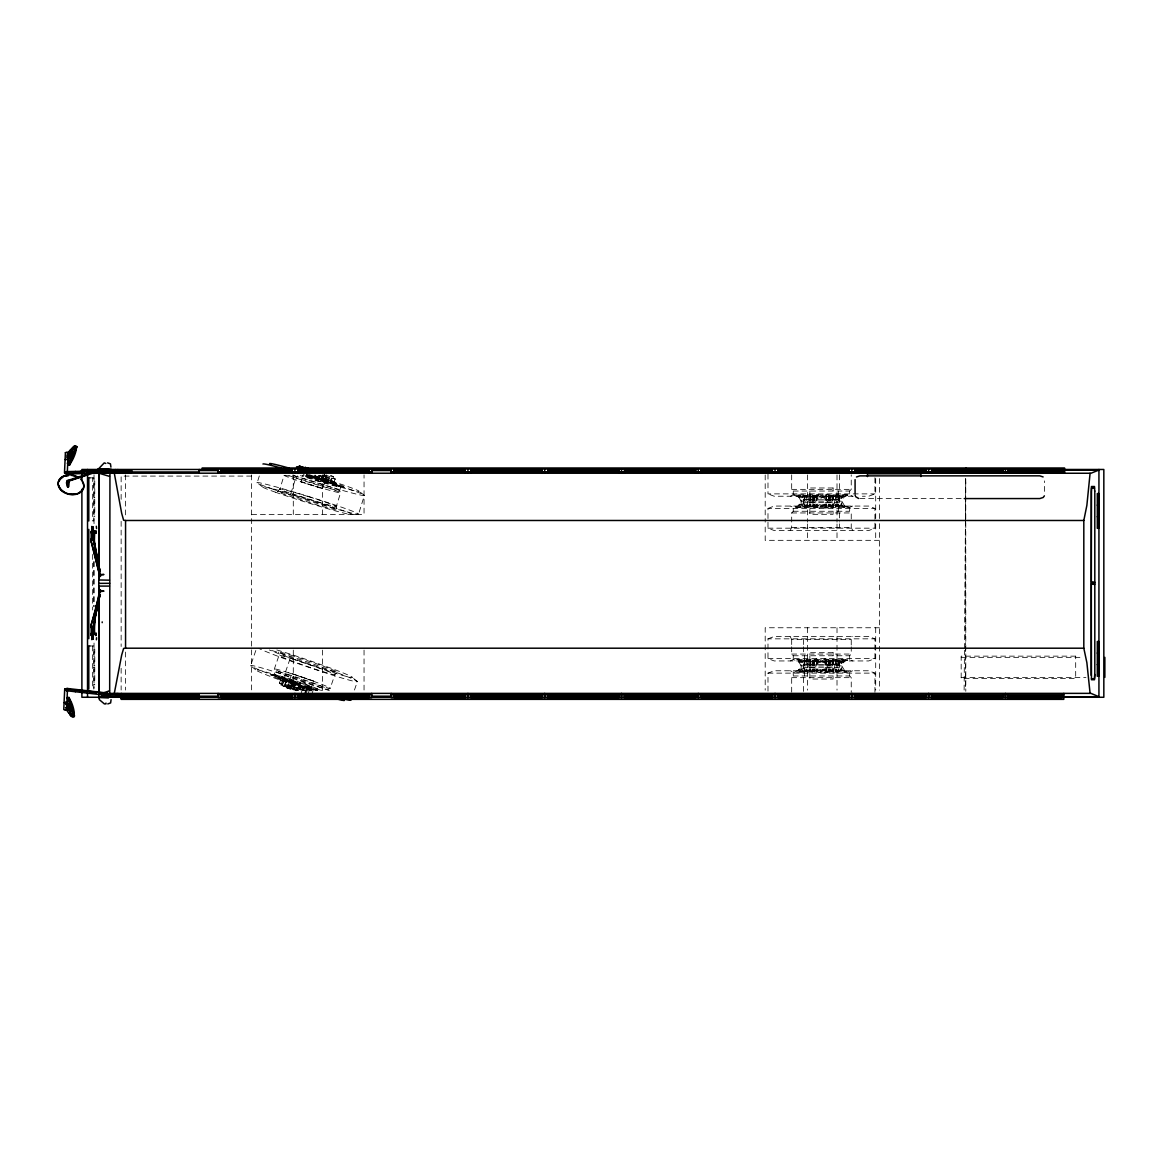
<?xml version="1.0" encoding="UTF-8"?>
<svg xmlns="http://www.w3.org/2000/svg" width="1163" height="1163" viewBox="0 0 1163 1163"><rect width="100%" height="100%" fill="white"/><g stroke="black" fill="none" stroke-linecap="round" stroke-linejoin="round"><path stroke-width="0.75" stroke-dasharray="5 3.75" d="M1044.578 491.382L1044.578 480.901M964.127 690.037L964.432 650.262M964.447 648.46L965.406 523.713M965.421 521.911L965.755 478.516L965.799 691.287M802.485 505.861C802.586 500.773 787.511 511.909 802.485 505.861L819.784 505.861C834.671 499.334 829.539 513.217 819.784 505.861M802.485 670.571C801.496 665.512 788.63 676.139 802.485 670.571L819.784 670.571C834.671 664.044 829.539 677.927 819.784 670.571M847.565 495.133C842.681 492.574 837.258 501.558 843.989 496.441L847.493 495.278M840.486 661.122L841.212 663.288L847.565 659.843L840.486 661.122L823.142 661.151C808.794 667.722 812.763 653.897 823.23 661.122M332.371 483.415L332.894 481.729L334.29 481.627L338.738 486.497L332.371 483.415L321.381 480.334C321.133 476.06 311.335 475.478 312.716 478.909C314.606 479.956 322.791 483.343 321.381 480.334M276.14 676.255C279.396 674.322 285.517 686.766 278.8 678.189L279.382 683.132L280.734 679.236M813.039 495.627L815.772 497.997L818.723 498.578L821.471 498.04L823.738 495.86L817.909 495.002L813.039 495.627L812.937 506.835M285.967 679.672C273.509 668.551 280.428 684.687 285.967 679.672L298.571 683.757C310.71 695.154 309.852 679.265 298.571 683.757M259.305 475.958L257.197 482.761L262.387 486.817M290.924 493.388L295.184 479.65M296.58 478.269L297.321 475.856M325.378 475.551L326.818 476.234L322.558 488.707L300.955 481.904L303.063 475.086M307.395 476.815L305.971 476.292L307.57 471.16M305.971 476.292L306.887 476.481L308.486 471.349M306.887 476.481L310.666 477.717L312.251 472.585M324.433 473.297L322.325 480.145L319.055 479.243L317.63 478.72L319.738 471.873M317.63 478.72L318.546 478.909L319.607 475.478M319.055 479.243L320.116 475.812M322.325 480.145L320.886 479.621L321.947 476.19M324.404 474.489L322.282 481.337L320.857 480.813L322.98 473.966M321.395 479.956L323.518 473.108M320.857 480.813L321.773 481.002L323.372 475.871M326.251 474.867L324.128 481.715L325.553 482.238L327.675 475.391M321.773 481.002L324.637 482.049L326.759 475.202M326.687 482.02L328.809 475.187L333.505 476.612L331.382 483.445L326.687 482.02L331.382 483.445M327.603 482.209L329.725 475.376L333.505 476.612M328.111 482.543L330.234 475.696M329.958 482.921L332.066 476.089M330.466 483.256L332.574 476.408M333.854 482.732L335.075 478.793L336.34 484.07L340.715 487.05L343.855 486.599A30.849 1.207 17.2 0 0 308.413 474.417M340.715 487.05L339.596 490.67L340.585 492.734L336.325 506.486L336.877 509.845M255.831 650.48L250.612 665.629L255.686 669.844M270.863 675.049L274.003 674.7L275.238 671.124L274.323 669.03L279.004 655.423L278.568 652.05M280.937 685.181L283.263 678.407L284.702 678.799L287.901 680.021L285.575 686.795L280.937 685.181L285.575 686.795M285.56 671.836L290.241 658.229M281.809 685.589L284.135 678.814L283.263 678.407M284.659 677.36L285.894 673.784M282.376 685.574L284.702 678.799M284.135 686.388L286.461 679.614L287.901 680.021M284.688 686.388L287.014 679.614M293.832 681.373L292.393 680.98L290.067 687.74L294.704 689.368L297.03 682.594L293.832 681.373L291.143 689.368L286.505 687.755L288.846 680.98L293.483 682.594L288.846 680.98M298.368 690.182L287.566 685.952L291.811 673.595L313.588 681.082L310.681 689.528L288.904 682.056L310.681 689.528M287.392 688.162L289.718 681.387M286.505 687.755L287.944 688.162L290.285 681.387M289.703 688.976L292.044 682.201M291.143 689.368L290.27 688.976L292.596 682.201M290.939 688.147L293.265 681.373L292.393 680.98M296.594 690.749L292.698 689.165L293.599 686.563L304.212 690.211L293.599 686.563M293.265 688.961L295.591 682.187L297.03 682.594M294.704 689.368L293.817 688.961L296.143 682.187M301.217 692.901L303.543 686.126L308.18 687.755L303.543 686.126M303.267 689.921L304.43 686.533M303.819 689.921L304.982 686.533M304.764 692.901L307.105 686.126L311.742 687.74L310.579 691.127M304.982 694.122L307.308 687.348M306.814 689.921L307.977 686.533L307.105 686.126M305.854 694.529L308.544 686.519M307.962 694.107L310.303 687.333L311.742 687.74M309.692 690.72L310.855 687.333M311.815 694.18L313.559 689.107L312.673 688.7L317.31 690.313L313.559 689.107M354.453 690.022L357.361 681.605L352.287 677.389M790.375 496.238L793.253 494.871L798.356 496.441L801.147 501.151L798.356 505.861L793.253 507.431L790.375 506.065M852.566 506.065L849.673 507.431L844.571 505.861L841.794 501.151L844.571 496.441L849.673 494.871L852.566 496.238M790.375 660.947L793.253 659.581L798.356 661.151L801.147 665.861L798.356 670.571L793.253 672.141L790.375 670.775M852.566 670.775L849.673 672.141L844.571 670.571L841.794 665.861L844.571 661.151L849.673 659.581L852.566 660.947M790.171 530.532L791.683 527.464L791.683 523.844M851.243 645L851.243 639.548L852.77 636.481M328.809 481.046L331.251 479.752L336.412 484.782L317.499 477.223M791.683 522.027L791.683 512.956L793.253 511.255L793.253 507.431L849.673 507.431L849.673 511.255L851.243 512.956L851.243 522.027M791.683 474.838L791.683 489.361L793.253 491.048L793.253 494.871L849.673 494.871L849.673 491.048L851.243 489.361L851.243 474.838M791.683 692.174L791.683 677.666L793.253 675.965L793.253 672.141L849.673 672.141L849.673 675.965L851.243 677.666L851.243 692.174M791.683 646.802L791.683 654.057L793.253 655.758L793.253 659.581L849.673 659.581L849.673 655.758L851.243 654.057L851.243 646.802M800.813 505.861C803.56 500.541 809.928 507.286 802.659 507.039C791.77 507.984 804.898 505.483 798.356 505.861M842.128 496.441C838.857 502.053 833.246 494.638 840.529 495.264C851.229 494.362 837.709 496.848 844.571 496.441M800.813 670.571C803.56 665.251 809.928 671.981 802.659 671.734C791.77 672.694 804.898 670.193 798.356 670.571M842.128 661.151C838.857 666.762 833.246 659.348 840.529 659.959C851.229 659.072 837.709 661.558 844.571 661.151M277.535 491.498L279.876 489.027L284.121 475.289A29.555 1.148 17.2 0 0 292.276 478.662L298.091 480.653A29.555 1.148 17.2 0 0 337.866 492.414A29.555 1.148 17.2 0 0 322.166 485.916A29.555 1.148 17.2 0 0 285.139 475.289M337.299 672.243L334.886 674.627L330.205 688.234L328.184 689.325A27.999 1.207 19 0 1 292.465 678.233A27.999 1.207 19 0 1 283.132 672.941L288.642 674.627A27.999 1.207 19 0 1 328.111 689.179M301.391 686.781C298.731 690.749 289.485 683.059 293.628 683.015C302.017 685.08 304.764 689.644 313.981 690.866M795.419 495.264C804.665 494.042 804.316 501.486 795.434 495.278M767.987 508.435L774.195 506.065L868.732 506.065L874.939 508.435L874.939 528.176L868.732 530.532L774.195 530.532L767.987 528.176L767.987 508.435L874.939 508.435M874.939 477.717L874.939 493.882L868.732 496.238L862.394 496.238M767.987 638.836L774.195 636.481L868.732 636.481L874.939 638.836L874.939 658.592L868.732 660.947L774.195 660.947L767.987 658.592L767.987 638.836L874.939 638.836M767.987 691.098L767.987 673.13L774.195 670.775L868.732 670.775L874.939 673.13L874.939 692.886M823.142 496.441L840.442 496.441M352.011 514.526L358.582 514.104L364.382 495.394L359.178 491.353M326.818 476.234L323.547 475.551M300.955 481.904L322.951 488.707M335.845 484.128L334.072 482.965M278.291 677.825L280.661 678.189M313.588 681.082L291.811 673.595M287.566 685.952L301.348 690.182M292.698 689.165L298.048 690.749M251.63 476.089L121.141 476.089L121.141 499.625M89.973 477.848L93.825 477.848L93.825 520.951L92.662 520.951L92.662 477.848M93.825 480.973L94.77 480.973L94.77 497.822L93.825 497.822M791.683 489.361L851.243 489.361M793.253 491.048L849.673 491.048M767.987 474.126L767.987 493.882L874.939 493.882M853.249 496.238L774.195 496.238L767.987 493.882M798.356 496.441L800.813 496.441L804.462 498.578L806.395 496.441L797.992 495.264L800.813 496.441M802.485 496.441L819.784 496.441C834.671 502.968 829.539 489.1 819.784 496.441M859.893 498.593L962.441 498.578M93.825 499.494L94.77 499.494L94.77 516.357L93.825 516.357M803.299 499.61L808.256 499.61M809.361 499.61L817.88 499.61M825.047 499.61L833.566 499.61M834.685 499.61L839.628 499.61M809.87 499.77L833.071 499.77M801.147 501.151L841.794 501.151M809.87 502.547L833.071 502.547M803.299 502.692L808.256 502.692M809.361 502.692L817.88 502.692M825.047 502.692L833.566 502.692M834.685 502.692L839.628 502.692M823.23 505.905C813.62 513.145 807.98 499.436 823.142 505.861L840.442 505.861L847.565 507.17L841.212 503.724L840.486 505.905M842.128 505.861L844.934 507.039L836.531 505.89L838.479 503.724L842.128 505.861L844.571 505.861M793.253 511.255L849.673 511.255M791.683 512.956L851.243 512.956M251.63 514.497L364.048 514.497L364.048 474.882M791.683 527.464L851.243 527.464L852.77 530.532M767.987 528.176L874.939 528.176M879.402 540.33L765.196 540.33L765.196 523.975M879.388 627.758L765.196 627.758L765.196 690.139M790.171 636.481L791.683 639.548L851.243 639.548M88.795 645.974L93.825 645.974L93.825 689.078M93.825 649.085L94.77 649.085L94.77 665.934L93.825 665.934M791.683 654.057L851.243 654.057M793.253 655.758L849.673 655.758M961.176 657.357L1082.549 657.357M767.987 658.592L874.939 658.592M798.356 661.151L800.813 661.151L804.462 663.288L806.395 661.151L797.992 659.973L800.813 661.151M802.485 661.151C801.7 666.239 788.485 655.598 802.441 661.122L819.784 661.151C834.671 667.678 829.539 653.795 819.784 661.151M803.299 664.32L808.256 664.32M809.361 664.32L817.88 664.32M825.047 664.32L833.566 664.32M834.685 664.32L839.628 664.32M809.87 664.48L833.071 664.48M801.147 665.861L841.794 665.861M809.87 667.242L833.071 667.242M803.299 667.402L808.256 667.402M809.361 667.402L817.88 667.402M825.047 667.402L833.566 667.402M834.685 667.402L839.628 667.402M93.825 667.62L94.77 667.62L94.77 684.469L93.825 684.469M823.23 670.615C813.62 677.855 807.98 664.146 823.142 670.571L840.442 670.571C852.246 675.718 835.208 664 836.822 670.877C839.09 672.301 852.552 672.665 844.091 670.6L841.212 668.434L840.486 670.615M842.128 670.571L844.571 670.571M767.987 673.13L874.939 673.13M793.253 675.965L849.673 675.965M961.176 677.389L1085.98 677.389M791.683 677.666L851.243 677.666M306.523 475.434L307.439 475.623M324.637 482.049L325.553 482.238M319.171 475.478L320.77 475.812L320.072 475.478M290.067 687.74L293.817 688.961M318.182 475.463L326.41 477.542L320.959 475.463M311.815 475.463L325.596 480.174L309.038 475.463M318.546 478.909L320.886 479.621M312.716 477.688L303.369 474.693M304.27 690.691L288.017 684.644L306.654 690.691M293.265 681.373L295.591 682.187M307.977 686.533L310.303 687.333M284.135 678.814L286.461 679.614M287.944 688.162L290.27 688.976M307.134 686.751L315.42 689.848M292.814 683.786L282.071 679.701M309.242 477.193L310.666 477.717M307.613 475.362L316.554 477.557L315.028 474.926M274.003 674.7L278.8 678.189M965.377 478.516L965.377 518.291M965.377 520.094L965.377 644.84M965.377 646.643L965.377 690.037M879.402 478.56L879.402 522.158M879.402 523.713L879.388 690.139M875.695 478.56L875.695 522.158M875.695 523.975L875.695 540.33M875.695 627.758L875.695 690.139M851.243 523.844L851.243 527.464M839.439 474.838L839.439 489.361M839.439 512.956L839.439 522.027M839.439 523.844L839.439 527.464M838.494 491.048L838.494 494.871M838.668 495.467L838.668 506.835M838.494 507.431L838.494 511.255M838.668 660.177L838.668 671.545M838.116 495.467L838.116 506.835M838.116 660.177L838.116 671.545M837.011 474.926L837.011 522.158M837.011 523.975L837.011 540.33M837.011 627.758L837.011 690.139M836.197 495.467L836.197 506.835M836.197 660.177L836.197 671.545M835.63 495.467L835.63 506.835M835.63 660.177L835.63 671.545M832.621 495.467L832.621 506.835M832.621 660.177L832.621 671.545M832.054 495.467L832.054 506.835M832.054 660.177L832.054 671.545M830.149 495.467L830.149 506.835M830.149 660.177L830.149 671.545M829.989 495.467L829.989 506.835M829.989 660.177L829.989 671.545M829.582 495.467L829.582 506.835M829.582 660.177L829.582 671.545M829.045 495.467L829.045 506.835M829.045 660.177L829.045 671.545M828.623 495.467L828.623 506.835M828.623 660.177L828.623 671.545M828.478 495.467L828.478 506.835M828.478 660.177L828.478 671.545M827.126 499.77L827.126 502.547M827.126 664.48L827.126 667.242M826.573 495.467L826.573 506.835M826.573 660.177L826.573 671.545M826.006 495.467L826.006 506.835M826.006 660.177L826.006 671.545M816.935 495.467L816.935 506.835M816.935 660.177L816.935 671.545M816.368 495.467L816.368 506.835M816.368 660.177L816.368 671.545M815.801 499.77L815.801 502.547M815.801 664.48L815.801 667.242M814.449 495.467L814.304 506.835M814.304 660.177L814.449 671.545M813.896 495.467L813.896 506.835M813.896 660.177L813.896 671.545M813.344 495.467L813.344 506.835M813.344 660.177L813.344 671.545M812.937 660.177L812.937 671.545M812.792 495.467L812.792 506.835M812.792 660.177L812.792 671.545M810.873 495.467L810.873 506.835M810.873 660.177L810.873 671.545M810.306 495.467L810.306 506.835M810.306 660.177L810.306 671.545M807.456 474.926L807.456 522.158M807.456 523.975L807.456 540.33M807.456 627.758L807.456 690.139M806.729 495.467L806.729 506.835M806.729 660.177L806.729 671.545M804.825 495.467L804.825 506.835M804.825 660.177L804.825 671.545M804.433 655.758L804.433 659.581M804.433 672.141L804.433 675.965M804.258 495.467L804.258 506.835M804.258 660.177L804.258 671.545M803.488 639.548L803.488 645M803.488 646.802L803.488 654.057M803.488 677.666L803.488 692.174M791.683 639.548L791.683 645M765.196 474.926L765.196 522.158M364.048 650.117L364.048 690.008M322.558 474.882L322.558 514.497M322.558 650.117L322.558 690.008M293.294 474.882L293.294 514.497M293.294 650.117L293.294 690.008M251.63 474.882L251.63 690.197M125.386 474.897L125.386 518.291M125.386 652.08L125.386 690.037M121.141 521.358L121.141 646.497M121.141 668.26L121.141 690.022M94.029 474.897L94.029 525.516M94.029 561.685L94.029 606.882M94.029 643.037L94.029 688.234M93.825 561.642L93.825 606.432M92.662 554.475L92.662 610.023M92.662 645.974L92.662 689.078M311.713 690.371A30.849 1.323 19 0 1 275.864 677.564A30.849 1.323 19 0 1 279.571 677.055L285.647 678.916A30.849 1.323 19 0 1 319.447 690.691M311.204 690.967A46.898 2.006 19 0 1 256.005 669.714A46.898 2.006 19 0 1 321.075 690.429M316.554 690.56A53.062 2.282 19 0 1 251.135 665.469A53.062 2.282 19 0 1 329.376 690.706M271.953 650.553A53.062 2.282 19 0 1 348.493 677.171A53.062 2.282 19 0 1 328.039 673.711A53.062 2.282 19 0 1 258.593 648.285M276.809 649.943A46.898 2.006 19 0 1 342.126 672.519A46.898 2.006 19 0 1 333.098 672.534A46.898 2.006 19 0 1 269.351 649.957M298.31 690.56A20.164 0.872 19 0 1 279.571 683.074A20.164 0.872 19 0 1 303.528 690.546M317.79 690.706A27.999 1.207 19 0 1 281.024 677.985A27.999 1.207 19 0 1 281.897 676.517L287.421 678.218A27.999 1.207 19 0 1 322.282 690.575M311.946 690.662A20.164 0.872 19 0 1 285.458 681.474A20.164 0.872 19 0 1 286.81 680.66A20.164 0.872 19 0 1 313.385 689.819M343.739 486.672A30.849 1.207 17.2 0 1 303.645 475.347M314.65 475.667A46.898 1.832 17.2 0 1 358.756 491.469A46.898 1.832 17.2 0 1 302.511 475.682M292.465 475.144A53.062 2.064 17.2 0 0 363.786 495.54A53.062 2.064 17.2 0 0 307.381 475.623A27.999 1.09 17.2 0 1 340.468 487.123A27.999 1.09 17.2 0 1 300.461 475.594M325.553 475.129A20.164 0.785 17.2 0 1 334.988 478.836A20.164 0.785 17.2 0 1 322.282 475.609M294.05 475.783A27.999 1.09 17.2 0 1 330.176 486.875A27.999 1.09 17.2 0 1 334.668 489.797A27.999 1.09 17.2 0 1 299.342 479.214L293.817 477.324A27.999 1.09 17.2 0 1 286.97 474.693M314.708 475.987A20.164 0.785 17.2 0 1 333.17 482.732A20.164 0.785 17.2 0 1 304.866 474.475M833.071 487.98L809.87 487.98L809.87 514.322L833.071 514.322L833.071 487.98M808.256 495.467L803.299 495.467L803.299 506.835L808.256 506.835L808.256 495.467M817.88 495.467L809.361 495.467L809.361 506.835L817.88 506.835L817.88 495.467M833.566 495.467L825.047 495.467L825.047 506.835L833.566 506.835L833.566 495.467M839.628 495.467L834.685 495.467L834.685 506.835L839.628 506.835L839.628 495.467M841.794 496.994L801.147 496.994L801.147 505.309L841.794 505.309L841.794 496.994M833.071 652.69L809.87 652.69L809.87 679.032L833.071 679.032L833.071 652.69M1075.688 656.15L961.176 656.15L961.176 678.596L1075.688 678.596L1075.688 656.15M808.256 660.177L803.299 660.177L803.299 671.545L808.256 671.545L808.256 660.177M817.88 660.177L809.361 660.177L809.361 671.545L817.88 671.545L817.88 660.177M833.566 660.177L825.047 660.177L825.047 671.545L833.566 671.545L833.566 660.177M839.628 660.177L834.685 660.177L834.685 671.545L839.628 671.545L839.628 660.177M841.794 661.703L801.147 661.703L801.147 670.019L841.794 670.019L841.794 661.703M308.282 496.601L300.97 494.377A29.555 1.148 17.2 0 0 288.017 492.4L315.246 501.122A29.555 1.148 17.2 0 0 336.107 506.254A29.555 1.148 17.2 0 0 308.282 496.601M307.381 499.45L299.705 497.124A31.052 1.207 17.2 0 0 286.098 495.031L314.708 504.204A31.052 1.207 17.2 0 0 336.645 509.598A31.052 1.207 17.2 0 0 307.381 499.45M293.439 655.947L287.319 654.071A31.052 1.337 19 0 0 300.112 660.817L307.715 663.477A31.052 1.337 19 0 0 337.023 672.33A31.052 1.337 19 0 0 315.74 663.462L293.439 655.947M293.149 659.13L287.334 657.342A29.555 1.265 19 0 0 299.502 663.768L306.727 666.297A29.555 1.265 19 0 0 334.624 674.714A29.555 1.265 19 0 0 314.373 666.283L293.149 659.13M288.468 672.723L282.653 670.935A29.555 1.265 19 0 0 292.509 676.532A29.555 1.265 19 0 0 330.118 688.089A29.555 1.265 19 0 0 288.468 672.723M271.822 488.809A53.062 2.064 17.2 0 0 356.779 514.104A53.062 2.064 17.2 0 0 295.068 492.371A53.062 2.064 17.2 0 0 271.822 488.809M275.326 492.167A46.898 1.832 17.2 0 0 350.412 514.526A46.898 1.832 17.2 0 0 295.867 495.307A46.898 1.832 17.2 0 0 275.326 492.167"/><path stroke-width="1.5" d="M93.142 639.272L92.546 629.663L91.862 639.185L93.142 639.272L93.214 638.342M855.081 479.665L855.081 493.65M105.818 463.441L104.219 462.903L98.753 468.631L98.753 597.84M91.833 527.755L91.804 526.417L92.546 536.652L100.018 571.702L93.244 536.608L93.302 528.395M94.508 633.05C93.171 643.27 95.57 602.841 96.922 605.458L91.208 624.298L91.194 634.94M91.194 531.375L91.208 542.002L99.974 576.485L90.99 540.112L94.145 539.705L94.377 531.098M91.208 542.002L91.296 538.498M856.477 476.975L859.835 475.885L1039.751 475.841L1043.124 476.932M94.61 532.988L94.377 541.595L94.145 539.705L96.369 560.915L96.805 559.883L100.527 576.412M91.993 638.196C92.051 635.071 91.572 642.514 91.964 638.545M74.548 715.986L69.213 697.873M96.325 526.258L96.558 528.584M66.873 457.742L67.003 454.937M65.695 704.589L65.826 701.798M1090.094 473.254L1086.867 505.382L1083.814 520.486L1083.814 648.198L1086.867 662.634L1090.094 693.366M91.862 639.185L92.546 629.677L100.018 594.598L96.049 611.04L93.156 630.477L96.166 610.081L96.602 611.084L100.018 594.598M1094.717 674.482L1094.427 678.756L1091.49 678.756M95.904 634.344C96.442 629.546 95.526 639.083 96.064 634.286M111.067 699.675L110.63 702.917L107.781 703.92M91.296 633.21L91.194 635.55L91.354 634.358M115.253 473.137L115.588 469.547M117.492 473.196L117.841 469.518M96.369 605.385L90.99 626.188L94.145 626.595L96.922 605.458M99.974 589.83L96.253 606.345L100.527 589.888M96.602 611.084L96.718 610.124M99.349 595.514L99.451 594.54M96.558 637.717L96.413 639.824M121.301 693.41L121.141 694.544L199.266 694.544L199.266 698.163L121.141 698.163M114.308 693.366L121.679 655.06L123.612 648.46L125.56 648.198L1083.814 648.198M131.099 472.105L131.434 470.128L80.421 471.291L80.087 473.254L131.855 472.091L131.434 470.128L66.422 471.626L64.648 473.196L66.887 473.952L87.603 473.472M67.556 486.861L67.28 480.334L66.451 482.863L67.556 486.861L68.501 486.803C69.14 485.64 69.46 479.476 67.803 480.93M76.831 446.708L69.765 464.749L76.714 447.188M70.1 463.659L73.051 455.896M69.126 457.204C68.777 461.13 73.662 447.581 70.739 452.959M120.821 473.196L121.141 471.96L199.266 471.96M80.407 692.319L80.247 690.328L131.695 696.186L131.099 698.105L66.495 690.72L67.178 688.452L107.272 693.017M95.729 693.104L96.195 691.578M116.765 693.482L115.559 697.233L114.178 697.233M69.925 464.153L69.46 465.287M69.358 455.387C67.294 463.165 73.865 445.531 69.664 454.559M70.173 461.013L74.461 450.183M70.085 461.275L67.788 460.882M67.207 463.194C71.03 465.418 80.174 437.244 70.463 450.037A8.882 2.282 -68.4 0 0 69.446 451.971M74.606 472.963L75.319 471.422M1044.403 495.831L1043.167 497.488L1039.809 498.564L964.243 498.578M70.507 451.259L72.499 448.685L74.766 449.34M71.379 449.805L74.316 445.894L76.86 446.577M72.077 449.877L72.862 448.613M74.156 446.49C80.567 442.522 71.67 465.811 68.413 464.211M73.923 447.319L75.144 446.563M119.731 472.745L124.019 471.437M100.207 697.233L109.671 693.41L1090.952 693.366L1098.933 696.724L1062.953 696.724M98.884 697.262L104.932 695.111M103.449 692.872L109.467 690.807M68.341 480.304L69.082 482.369L68.341 480.304L91.95 472.512M68.762 480.813L87.312 474.678M68.719 481.162L94.014 472.803M66.843 697.916L68.937 697.306L69.344 698.556M67.367 698.411C71.437 695.416 78.924 724.069 70.318 714.373L71.932 716.452M67.454 698.919C70.143 699.893 77.223 725.465 68.573 712.585M67.876 701.1L69.213 701.362M66.524 702.67C70.434 701.725 72.833 719.214 67.352 711.175A5.553 1.279 73.6 0 1 66.393 708.543M65.462 707.715L68.472 706.842L69.068 708.863L65.099 710.026M129.18 472.149L131.026 471.902L127.945 472.178M66.495 690.72L64.881 688.99L67.178 688.452M100.018 571.702L93.156 535.852L92.546 536.623L93.142 527.028L91.862 527.115L93.244 536.579M93.156 535.852L96.049 555.26L99.902 570.742M130.125 696.274L130.867 696.303L129.049 695.896M64.648 473.196L84.027 472.76M101.908 472.352L131.463 471.684M92.953 473.356L107.229 473.036M123.089 472.672L131.477 472.483L131.434 470.157M65.084 459.516L67.89 459.501M98.753 583.375L109.671 583.303M1064.552 469.009L391.146 469.009L391.146 473.239M218.499 469.474L81.89 469.474L81.89 480.334M370.866 469.474L390.812 469.474M1064.552 469.474L1103.832 469.474L1103.832 697.262L81.89 697.262L81.89 489.361M1062.953 470.041L1098.933 470.041L1090.952 473.254L109.671 473.196L98.782 469.474M221.174 470.303L292.233 470.303M297.961 470.303L369.02 470.303M394.199 470.303L465.258 470.303M470.986 470.303L542.045 470.303M547.773 470.303L618.832 470.303M624.56 470.303L695.619 470.303M701.289 470.303L772.348 470.303M778.12 470.303L849.179 470.303M854.907 470.303L925.966 470.303M931.694 470.303L1002.753 470.303M1007.769 470.303L1062.488 470.303M199.266 470.564L218.121 470.564M221.174 470.375L292.233 470.375M297.961 470.375L369.02 470.375M371.608 470.564L391.146 470.564M394.199 470.375L465.258 470.375M470.986 470.375L542.045 470.375M547.773 470.375L618.832 470.375M624.56 470.375L695.619 470.375M701.289 470.375L772.348 470.375M778.12 470.375L849.179 470.375M854.907 470.375L925.966 470.375M931.694 470.375L1002.753 470.375M1007.769 470.375L1062.488 470.375M218.121 471.756L371.695 471.756M391.146 471.756L1064.552 471.756M221.174 471.873L292.233 471.873M297.961 471.873L369.02 471.873M394.199 471.873L465.258 471.873M470.986 471.873L542.045 471.873M547.773 471.873L618.832 471.873M624.56 471.873L695.619 471.873M701.289 471.873L772.348 471.873M778.12 471.873L849.179 471.873M854.907 471.873L925.966 471.873M931.694 471.873L1002.753 471.873M1007.769 471.873L1062.488 471.873M89.973 477.848L88.795 477.848L88.795 520.951M1097.305 505.149L1098.686 505.149M1097.305 516.735L1098.686 516.735M114.308 473.254L121.679 513.319L123.612 520.224L125.56 520.486L1083.814 520.486M98.739 574.493L103.958 574.493L98.739 575.176M1091.185 583.026L1094.805 583.026M109.467 586.094L98.971 586.094L98.971 692.61M98.739 591.124L103.958 591.124L98.739 591.807M89.973 645.974L88.795 645.974L88.795 689.078M1097.305 653.068L1098.686 653.068M1097.305 664.654L1098.686 664.654M218.121 694.893L371.695 694.893M391.146 694.893L1063.782 694.893M122.958 695.445L199.266 695.445M131.128 695.518L194.57 695.518M116.14 694.02L131.375 695.765L131.099 698.076L130.954 696.114L194.57 696.172L161.73 696.23L161.73 698.163L194.57 698.091L194.57 694.631M199.266 696.172L218.121 696.172M221.174 696.085L292.233 696.085M297.961 696.085L369.02 696.085M371.608 696.172L391.146 696.172M394.199 696.085L465.258 696.085M470.986 696.085L542.045 696.085M547.773 696.085L618.832 696.085M624.56 696.085L695.619 696.085M701.333 696.085L772.392 696.085M778.12 696.085L849.179 696.085M854.907 696.085L925.966 696.085M931.694 696.085L1002.753 696.085M1007.74 696.085L1061.746 696.085M130.939 696.23L159.215 696.23L159.215 698.091L123.874 698.091L123.874 697.117L121.141 697.059M221.174 696.274L292.233 696.346M297.961 696.274L369.02 696.346M394.199 696.274L465.258 696.346M470.986 696.346L542.045 696.274M547.773 696.274L618.832 696.346M624.56 696.346L695.619 696.274M701.333 696.274L772.392 696.346M778.12 696.274L849.179 696.346M854.907 696.274L925.966 696.346M931.694 696.274L1002.753 696.346M1007.74 696.274L1061.746 696.346M130.939 697.117L199.266 697.059M1063.782 697.655L391.146 697.655L391.146 693.41M109.467 580.177L98.957 579.974L98.957 473.196L109.467 476.365M92.546 629.677L93.302 637.906L92.022 637.818M1094.514 488.14L1091.505 487.922L1091.257 491.76L1091.257 581.907L1094.703 582.067M64.081 702.656L66.873 702.917M64.881 688.99L85.917 691.389M89.464 691.796L96.573 692.61M100.134 693.017L116.126 694.834M119.673 695.241L126.447 696.012M1094.717 584.48L1091.257 583.986L1091.461 679.73L1094.499 679.73L1094.805 675.02L1094.805 491.033M109.947 473.254L109.671 693.41M107.607 462.874L110.456 463.863L110.921 467.09M308.122 468.253L304.866 467.352L306.291 467.875M858.657 498.476L855.779 496.761M72.92 716.466L71.074 714.562M101.268 469.547L110.79 473.137M123.86 696.128L119.687 694.427M66.771 452.276L70.609 453.788L69.838 455.751L67.89 454.98M67.323 459.647C71.35 461.522 75.348 443.685 69.111 451.331A5.553 1.279 -68.4 0 0 68.501 452.538M67.803 464.633L69.446 465.287M69.954 713.573L70.841 714.242L72.644 713.064M69.693 713.384C69.315 716.03 74.941 719.17 74.301 715.434M74.098 714.838L69.228 698.178M74.766 690.124L75.333 691.723M68.821 708.849C71.932 717.033 67.338 699.69 68.05 706.101M68.443 708.863C71.626 716.263 65.942 698.323 68.181 708.02M67.556 708.209L68.108 709.852M72.557 712.803L69.271 701.623M67.774 484.142L68.501 486.803M69.46 699.094L71.684 706.988M66.422 471.626L66.887 473.952M855.139 494.915L855.299 495.874M91.281 531.229L91.296 533.105M93.258 528.307L93.142 527.028M99.349 570.8L99.451 571.76M99.858 575.525L99.974 576.485M96.805 559.883L96.922 560.842M91.906 527.086L92.008 529.092L91.964 527.755M96.064 532.014C96.224 536.666 95.759 527.421 95.904 531.956M1094.717 491.091L1094.514 486.512L1091.476 486.512L1091.185 675.34M94.232 530.968L94.508 533.25M94.377 624.72L94.61 633.326M91.208 624.298L91.296 627.802M111.75 697.189L98.361 697.364L108.406 697.945M105.978 703.063L105.993 703.891L104.394 703.92L99.407 699.719L98.855 697.364M920.922 476.568L920.951 473.777L867.482 473.792L867.453 476.583M1104.85 657.357L1104.85 677.389M1098.933 469.474L1098.933 697.262M1064.552 473.239L1064.552 467.991L202.173 467.991L202.173 469.474M1063.782 693.41L1063.782 699.356L121.141 699.356L121.141 695.445M1062.488 469.082L1062.488 473.167M1061.746 694.791L1061.746 697.567L1007.74 697.567L1007.74 694.791M1007.769 469.082L1007.769 473.167M1005.428 469.009L1005.428 473.239M1005.428 693.41L1005.428 697.655M1002.753 469.082L1002.753 473.167M1002.753 694.791L1002.753 697.567L931.694 697.567L931.694 694.791M965.828 467.991L965.828 469.474M965.494 697.262L965.494 699.356M931.694 469.082L931.694 473.167M928.641 469.009L928.641 473.239M928.641 693.41L928.641 697.655M925.966 469.082L925.966 473.167M925.966 694.791L925.966 697.567L854.907 697.567L854.907 694.791M854.907 469.082L854.907 473.167M851.854 469.009L851.854 473.239M851.854 693.41L851.854 697.655M849.179 469.082L849.179 473.167M849.179 694.791L849.179 697.567L778.12 697.567L778.12 694.791M778.12 469.082L778.12 473.167M775.023 469.009L775.067 473.239M775.067 693.41L775.067 697.655M772.348 469.082L772.348 473.167M772.392 694.791L772.392 697.567L701.333 697.567L701.333 694.791M701.289 469.082L701.289 473.167M698.236 469.009L698.236 473.239M698.28 693.41L698.28 697.655M695.619 469.082L695.619 473.167M695.619 694.791L695.619 697.567L624.56 697.567L624.56 694.791M624.56 469.082L624.56 473.167M621.507 469.009L621.507 473.239M621.507 693.41L621.507 697.655M618.832 469.082L618.832 473.167M618.832 694.791L618.832 697.567L547.773 697.567L547.773 694.791M547.773 469.082L547.773 473.167M544.72 469.009L544.72 473.239M544.72 693.41L544.72 697.655M542.045 469.082L542.045 473.167M542.045 694.791L542.045 697.567L470.986 697.567L470.986 694.791M470.986 469.082L470.986 473.167M467.933 469.009L467.933 473.239M467.933 693.41L467.933 697.655M465.258 469.082L465.258 473.167M465.258 694.791L465.258 697.567L394.199 697.567L394.199 694.791M394.199 469.082L394.199 473.167M371.695 473.239L371.695 469.009L218.121 469.009L218.121 473.239M371.695 693.41L371.695 697.655L218.121 697.655L218.121 693.41M369.02 469.082L369.02 473.167M369.02 694.791L369.02 697.567L297.961 697.567L297.961 694.791M297.961 469.082L297.961 473.167M294.908 469.009L294.908 473.239M294.908 693.41L294.908 697.655M292.233 469.082L292.233 473.167M292.233 694.791L292.233 697.567L221.174 697.567L221.174 694.791M221.174 469.082L221.174 473.167M199.266 469.474L199.266 472.789M125.56 520.486L125.56 648.198M117.841 693.41L117.841 697.262M102.199 621.9L102.199 622.641M98.753 603.263L98.753 697.262M88.795 529.398L88.795 638.676M87.53 469.474L87.53 697.262M67.73 710.564A8.882 2.282 73.6 0 1 67.003 708.369M82.675 488.954A12.444 9.188 12 0 1 79.2 492.661M76.554 493.781A12.444 9.188 12 0 1 70.303 494.202M64.241 492.138A12.444 9.188 12 0 1 58.891 485.785M59.226 481.017A12.444 9.188 12 0 1 62.7 477.324M65.361 476.19A12.444 9.188 12 0 1 68.384 475.667M82.369 481.686A12.953 9.551 12 0 1 75.755 494.391A12.953 9.551 12 0 1 58.688 486.657A12.953 9.551 12 0 1 68.283 475.304M71.626 475.42A12.953 9.551 12 0 1 77.936 477.557M80.567 479.04A12.953 9.551 12 0 1 74.781 494.188A12.953 9.551 12 0 1 58.339 482.064A12.953 9.551 12 0 1 78.023 477.164M342.969 699.283A46.898 2.006 19 0 1 335.729 698.6M350.979 700.111A53.062 2.282 19 0 1 344.074 698.948M271.023 464.589A46.898 1.832 17.2 0 1 288.904 468.049M262.983 464.052A53.062 2.064 17.2 0 1 280.835 467.933M299.065 468.064A20.164 0.785 17.2 0 1 302.278 468.064M98.23 468.791L111.619 469.576L98.23 468.791M65.404 452.611L64.488 472.861L67.28 472.978L68.224 452.392L65.404 452.611M64.692 689.325L63.761 709.561L66.553 710.041L67.483 689.441L64.692 689.325M96.602 555.216L96.166 556.234L96.602 555.216M1098.686 493.563L1097.305 493.563L1097.305 528.307L1098.686 528.307L1098.686 493.563M1098.686 641.482L1097.305 641.482L1097.305 676.241L1098.686 676.241L1098.686 641.482M299.952 466.334L299.036 466.145L303.732 467.57L299.952 466.334"/></g></svg>
